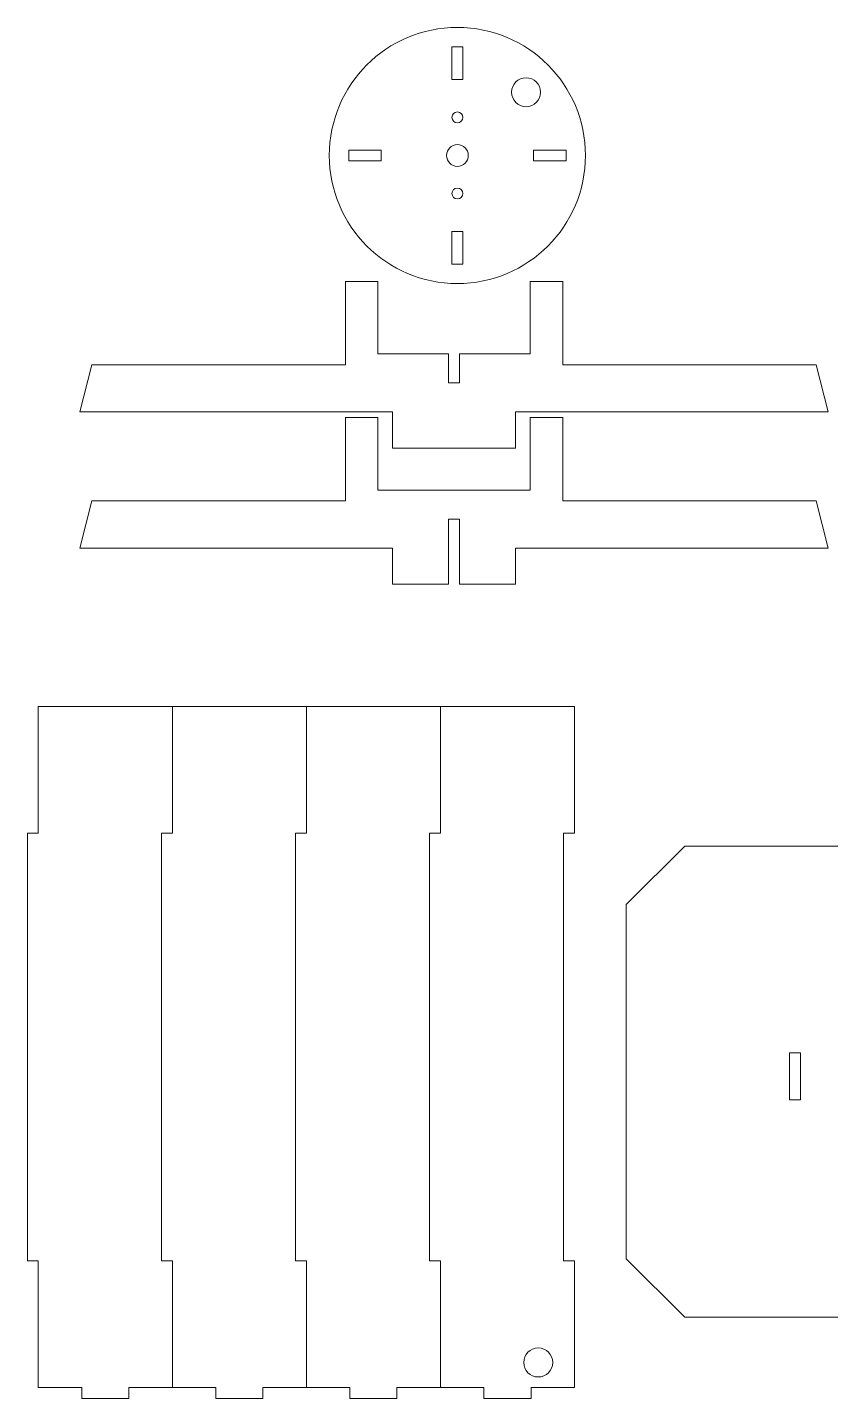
# Model space of a CAD drawing. Header units: millimetres. Extents: x -3306 to 3306, y -396 to 396.
# Drawn here: x 2351.5 to 2573.1, y -122.3 to 256.2 of the extents above; entities that cross this region are included whole.
import ezdxf

# ---------------------------------------------------------------- set-up
doc = ezdxf.new("R2010")
doc.units = ezdxf.units.MM
doc.header["$MEASUREMENT"] = 0
doc.layers.add('Camada 1', color=7, linetype='Continuous')

msp = doc.modelspace()

# ---------------------------------------------------------------- linework, layer by layer
at = {"layer": 'Camada 1', "color": 250, "lineweight": 20}
for points, knots in [([(2470.1372, 256.2297), (2489.6595, 256.2297), (2505.4855, 240.4037), (2505.4855, 220.8814), (2505.4855, 220.8814), (2505.4855, 201.3591), (2489.6595, 185.5331), (2470.1372, 185.5331), (2470.1372, 185.5331), (2450.6149, 185.5331), (2434.7889, 201.3591), (2434.7889, 220.8814), (2434.7889, 220.8814), (2434.7889, 240.4037), (2450.6149, 256.2297), (2470.1372, 256.2297)], [0, 0, 0, 0, 0.2, 0.2, 0.2, 0.2, 0.4, 0.4, 0.4, 0.4, 0.6, 0.6, 0.6, 0.6, 1, 1, 1, 1]), ([(2471.6372, 250.8814), (2471.6372, 250.8814), (2471.6372, 241.8814), (2471.6372, 241.8814), (2471.6372, 241.8814), (2471.6372, 241.8814), (2468.6372, 241.8814), (2468.6372, 241.8814), (2468.6372, 241.8814), (2468.6372, 241.8814), (2468.6372, 250.8814), (2468.6372, 250.8814), (2468.6372, 250.8814), (2468.6372, 250.8814), (2471.6372, 250.8814), (2471.6372, 250.8814)], [0, 0, 0, 0, 0.2, 0.2, 0.2, 0.2, 0.4, 0.4, 0.4, 0.4, 0.6, 0.6, 0.6, 0.6, 1, 1, 1, 1]), ([(2489.0843, 242.3443), (2491.2935, 242.3443), (2493.0843, 240.5535), (2493.0843, 238.3443), (2493.0843, 238.3443), (2493.0843, 236.1351), (2491.2935, 234.3443), (2489.0843, 234.3443), (2489.0843, 234.3443), (2486.8751, 234.3443), (2485.0843, 236.1351), (2485.0843, 238.3443), (2485.0843, 238.3443), (2485.0843, 240.5535), (2486.8751, 242.3443), (2489.0843, 242.3443)], [0, 0, 0, 0, 0.2, 0.2, 0.2, 0.2, 0.4, 0.4, 0.4, 0.4, 0.6, 0.6, 0.6, 0.6, 1, 1, 1, 1]), ([(2470.1372, 232.8814), (2470.9657, 232.8814), (2471.6372, 232.2099), (2471.6372, 231.3814), (2471.6372, 231.3814), (2471.6372, 230.5529), (2470.9657, 229.8814), (2470.1372, 229.8814), (2470.1372, 229.8814), (2469.3087, 229.8814), (2468.6372, 230.5529), (2468.6372, 231.3814), (2468.6372, 231.3814), (2468.6372, 232.2099), (2469.3087, 232.8814), (2470.1372, 232.8814)], [0, 0, 0, 0, 0.2, 0.2, 0.2, 0.2, 0.4, 0.4, 0.4, 0.4, 0.6, 0.6, 0.6, 0.6, 1, 1, 1, 1]), ([(2470.1372, 223.8814), (2471.7941, 223.8814), (2473.1372, 222.5383), (2473.1372, 220.8814), (2473.1372, 220.8814), (2473.1372, 219.2245), (2471.7941, 217.8814), (2470.1372, 217.8814), (2470.1372, 217.8814), (2468.4803, 217.8814), (2467.1372, 219.2245), (2467.1372, 220.8814), (2467.1372, 220.8814), (2467.1372, 222.5383), (2468.4803, 223.8814), (2470.1372, 223.8814)], [0, 0, 0, 0, 0.2, 0.2, 0.2, 0.2, 0.4, 0.4, 0.4, 0.4, 0.6, 0.6, 0.6, 0.6, 1, 1, 1, 1]), ([(2440.1372, 222.3814), (2440.1372, 222.3814), (2449.1372, 222.3814), (2449.1372, 222.3814), (2449.1372, 222.3814), (2449.1372, 222.3814), (2449.1372, 219.3814), (2449.1372, 219.3814), (2449.1372, 219.3814), (2449.1372, 219.3814), (2440.1372, 219.3814), (2440.1372, 219.3814), (2440.1372, 219.3814), (2440.1372, 219.3814), (2440.1372, 222.3814), (2440.1372, 222.3814)], [0, 0, 0, 0, 0.2, 0.2, 0.2, 0.2, 0.4, 0.4, 0.4, 0.4, 0.6, 0.6, 0.6, 0.6, 1, 1, 1, 1]), ([(2491.1372, 222.3814), (2491.1372, 222.3814), (2500.1372, 222.3814), (2500.1372, 222.3814), (2500.1372, 222.3814), (2500.1372, 222.3814), (2500.1372, 219.3814), (2500.1372, 219.3814), (2500.1372, 219.3814), (2500.1372, 219.3814), (2491.1372, 219.3814), (2491.1372, 219.3814), (2491.1372, 219.3814), (2491.1372, 219.3814), (2491.1372, 222.3814), (2491.1372, 222.3814)], [0, 0, 0, 0, 0.2, 0.2, 0.2, 0.2, 0.4, 0.4, 0.4, 0.4, 0.6, 0.6, 0.6, 0.6, 1, 1, 1, 1]), ([(2470.1372, 211.8814), (2470.9657, 211.8814), (2471.6372, 211.2099), (2471.6372, 210.3814), (2471.6372, 210.3814), (2471.6372, 209.5529), (2470.9657, 208.8814), (2470.1372, 208.8814), (2470.1372, 208.8814), (2469.3087, 208.8814), (2468.6372, 209.5529), (2468.6372, 210.3814), (2468.6372, 210.3814), (2468.6372, 211.2099), (2469.3087, 211.8814), (2470.1372, 211.8814)], [0, 0, 0, 0, 0.2, 0.2, 0.2, 0.2, 0.4, 0.4, 0.4, 0.4, 0.6, 0.6, 0.6, 0.6, 1, 1, 1, 1]), ([(2471.6372, 199.8814), (2471.6372, 199.8814), (2471.6372, 190.8814), (2471.6372, 190.8814), (2471.6372, 190.8814), (2471.6372, 190.8814), (2468.6372, 190.8814), (2468.6372, 190.8814), (2468.6372, 190.8814), (2468.6372, 190.8814), (2468.6372, 199.8814), (2468.6372, 199.8814), (2468.6372, 199.8814), (2468.6372, 199.8814), (2471.6372, 199.8814), (2471.6372, 199.8814)], [0, 0, 0, 0, 0.2, 0.2, 0.2, 0.2, 0.4, 0.4, 0.4, 0.4, 0.6, 0.6, 0.6, 0.6, 1, 1, 1, 1]), ([(2450.2579, 150.075), (2450.2579, 150.075), (2452.2113, 150.075), (2452.2113, 150.075), (2452.2113, 150.075), (2452.2113, 150.075), (2452.2113, 140.075), (2452.2113, 140.075), (2452.2113, 140.075), (2452.2113, 140.075), (2486.2113, 140.075), (2486.2113, 140.075), (2486.2113, 140.075), (2486.2113, 140.075), (2486.2113, 150.075), (2486.2113, 150.075), (2486.2113, 150.075), (2486.2113, 150.075), (2488.1647, 150.075), (2488.1647, 150.075), (2488.1647, 150.075), (2488.1647, 150.075), (2489.2113, 150.075), (2489.2113, 150.075), (2489.2113, 150.075), (2489.2113, 150.075), (2572.5205, 150.075), (2572.5205, 150.075), (2572.5205, 150.075), (2572.5205, 150.075), (2569.1658, 163.075), (2569.1658, 163.075), (2569.1658, 163.075), (2569.1658, 163.075), (2499.2113, 163.075), (2499.2113, 163.075), (2499.2113, 163.075), (2499.2113, 163.075), (2499.2113, 186.075), (2499.2113, 186.075), (2499.2113, 186.075), (2499.2113, 186.075), (2490.2113, 186.075), (2490.2113, 186.075), (2490.2113, 186.075), (2490.2113, 186.075), (2490.2113, 166.075), (2490.2113, 166.075), (2490.2113, 166.075), (2490.2113, 166.075), (2470.7113, 166.075), (2470.7113, 166.075), (2470.7113, 166.075), (2470.7113, 166.075), (2470.7113, 158.075), (2470.7113, 158.075), (2470.7113, 158.075), (2470.7113, 158.075), (2467.7113, 158.075), (2467.7113, 158.075), (2467.7113, 158.075), (2467.7113, 158.075), (2467.7113, 166.075), (2467.7113, 166.075), (2467.7113, 166.075), (2467.7113, 166.075), (2448.2113, 166.075), (2448.2113, 166.075), (2448.2113, 166.075), (2448.2113, 166.075), (2448.2113, 186.075), (2448.2113, 186.075), (2448.2113, 186.075), (2448.2113, 186.075), (2439.2113, 186.075), (2439.2113, 186.075), (2439.2113, 186.075), (2439.2113, 186.075), (2439.2113, 163.075), (2439.2113, 163.075), (2439.2113, 163.075), (2439.2113, 163.075), (2369.2568, 163.075), (2369.2568, 163.075), (2369.2568, 163.075), (2369.2568, 163.075), (2365.9021, 150.075), (2365.9021, 150.075), (2365.9021, 150.075), (2365.9021, 150.075), (2449.2113, 150.075), (2449.2113, 150.075), (2449.2113, 150.075), (2449.2113, 150.075), (2450.2579, 150.075), (2450.2579, 150.075)], [0, 0, 0, 0, 0.04, 0.04, 0.04, 0.04, 0.08, 0.08, 0.08, 0.08, 0.12, 0.12, 0.12, 0.12, 0.16, 0.16, 0.16, 0.16, 0.2, 0.2, 0.2, 0.2, 0.24, 0.24, 0.24, 0.24, 0.28, 0.28, 0.28, 0.28, 0.32, 0.32, 0.32, 0.32, 0.36, 0.36, 0.36, 0.36, 0.4, 0.4, 0.4, 0.4, 0.44, 0.44, 0.44, 0.44, 0.48, 0.48, 0.48, 0.48, 0.52, 0.52, 0.52, 0.52, 0.56, 0.56, 0.56, 0.56, 0.6, 0.6, 0.6, 0.6, 0.64, 0.64, 0.64, 0.64, 0.68, 0.68, 0.68, 0.68, 0.72, 0.72, 0.72, 0.72, 0.76, 0.76, 0.76, 0.76, 0.8, 0.8, 0.8, 0.8, 0.84, 0.84, 0.84, 0.84, 0.88, 0.88, 0.88, 0.88, 0.92, 0.92, 0.92, 0.92, 1, 1, 1, 1]), ([(2450.2579, 112.5086), (2450.2579, 112.5086), (2452.2113, 112.5086), (2452.2113, 112.5086), (2452.2113, 112.5086), (2452.2113, 112.5086), (2452.2113, 102.5086), (2452.2113, 102.5086), (2452.2113, 102.5086), (2452.2113, 102.5086), (2467.7113, 102.5086), (2467.7113, 102.5086), (2467.7113, 102.5086), (2467.7113, 102.5086), (2467.7113, 112.5086), (2467.7113, 112.5086), (2467.7113, 112.5086), (2467.7113, 112.5086), (2467.7113, 120.5086), (2467.7113, 120.5086), (2467.7113, 120.5086), (2467.7113, 120.5086), (2470.7113, 120.5086), (2470.7113, 120.5086), (2470.7113, 120.5086), (2470.7113, 120.5086), (2470.7113, 112.5086), (2470.7113, 112.5086), (2470.7113, 112.5086), (2470.7113, 112.5086), (2470.7113, 102.5086), (2470.7113, 102.5086), (2470.7113, 102.5086), (2470.7113, 102.5086), (2486.2113, 102.5086), (2486.2113, 102.5086), (2486.2113, 102.5086), (2486.2113, 102.5086), (2486.2113, 112.5086), (2486.2113, 112.5086), (2486.2113, 112.5086), (2486.2113, 112.5086), (2488.1647, 112.5086), (2488.1647, 112.5086), (2488.1647, 112.5086), (2488.1647, 112.5086), (2489.2113, 112.5086), (2489.2113, 112.5086), (2489.2113, 112.5086), (2489.2113, 112.5086), (2572.5205, 112.5086), (2572.5205, 112.5086), (2572.5205, 112.5086), (2572.5205, 112.5086), (2569.1658, 125.5086), (2569.1658, 125.5086), (2569.1658, 125.5086), (2569.1658, 125.5086), (2499.2113, 125.5086), (2499.2113, 125.5086), (2499.2113, 125.5086), (2499.2113, 125.5086), (2499.2113, 148.5086), (2499.2113, 148.5086), (2499.2113, 148.5086), (2499.2113, 148.5086), (2490.2113, 148.5086), (2490.2113, 148.5086), (2490.2113, 148.5086), (2490.2113, 148.5086), (2490.2113, 128.5086), (2490.2113, 128.5086), (2490.2113, 128.5086), (2490.2113, 128.5086), (2448.2113, 128.5086), (2448.2113, 128.5086), (2448.2113, 128.5086), (2448.2113, 128.5086), (2448.2113, 148.5086), (2448.2113, 148.5086), (2448.2113, 148.5086), (2448.2113, 148.5086), (2439.2113, 148.5086), (2439.2113, 148.5086), (2439.2113, 148.5086), (2439.2113, 148.5086), (2439.2113, 125.5086), (2439.2113, 125.5086), (2439.2113, 125.5086), (2439.2113, 125.5086), (2369.2568, 125.5086), (2369.2568, 125.5086), (2369.2568, 125.5086), (2369.2568, 125.5086), (2365.9021, 112.5086), (2365.9021, 112.5086), (2365.9021, 112.5086), (2365.9021, 112.5086), (2449.2113, 112.5086), (2449.2113, 112.5086), (2449.2113, 112.5086), (2449.2113, 112.5086), (2450.2579, 112.5086), (2450.2579, 112.5086)], [0, 0, 0, 0, 0.03703704, 0.03703704, 0.03703704, 0.03703704, 0.07407407, 0.07407407, 0.07407407, 0.07407407, 0.11111111, 0.11111111, 0.11111111, 0.11111111, 0.14814815, 0.14814815, 0.14814815, 0.14814815, 0.18518519, 0.18518519, 0.18518519, 0.18518519, 0.22222222, 0.22222222, 0.22222222, 0.22222222, 0.25925926, 0.25925926, 0.25925926, 0.25925926, 0.2962963, 0.2962963, 0.2962963, 0.2962963, 0.33333333, 0.33333333, 0.33333333, 0.33333333, 0.37037037, 0.37037037, 0.37037037, 0.37037037, 0.40740741, 0.40740741, 0.40740741, 0.40740741, 0.44444444, 0.44444444, 0.44444444, 0.44444444, 0.48148148, 0.48148148, 0.48148148, 0.48148148, 0.51851852, 0.51851852, 0.51851852, 0.51851852, 0.55555556, 0.55555556, 0.55555556, 0.55555556, 0.59259259, 0.59259259, 0.59259259, 0.59259259, 0.62962963, 0.62962963, 0.62962963, 0.62962963, 0.66666667, 0.66666667, 0.66666667, 0.66666667, 0.7037037, 0.7037037, 0.7037037, 0.7037037, 0.74074074, 0.74074074, 0.74074074, 0.74074074, 0.77777778, 0.77777778, 0.77777778, 0.77777778, 0.81481481, 0.81481481, 0.81481481, 0.81481481, 0.85185185, 0.85185185, 0.85185185, 0.85185185, 0.88888889, 0.88888889, 0.88888889, 0.88888889, 0.92592593, 0.92592593, 0.92592593, 0.92592593, 1, 1, 1, 1]), ([(2351.4652, -84.2241), (2351.4652, -84.2241), (2354.4652, -84.2241), (2354.4652, -84.2241), (2354.4652, -84.2241), (2354.4652, -84.2241), (2354.4652, -119.2241), (2354.4652, -119.2241), (2354.4652, -119.2241), (2354.4652, -119.2241), (2366.4652, -119.2241), (2366.4652, -119.2241), (2366.4652, -119.2241), (2366.4652, -119.2241), (2366.4652, -122.2916), (2366.4652, -122.2916), (2366.4652, -122.2916), (2366.4652, -122.2916), (2379.4652, -122.2916), (2379.4652, -122.2916), (2379.4652, -122.2916), (2379.4652, -122.2916), (2379.4652, -119.2241), (2379.4652, -119.2241), (2379.4652, -119.2241), (2379.4652, -119.2241), (2391.4652, -119.2241), (2391.4652, -119.2241), (2391.4652, -119.2241), (2391.4652, -119.2241), (2391.4652, -119.1241), (2391.4652, -119.1241), (2391.4652, -119.1241), (2391.4652, -119.1241), (2391.4652, -84.2241), (2391.4652, -84.2241), (2391.4652, -84.2241), (2391.4652, -84.2241), (2388.4652, -84.2241), (2388.4652, -84.2241), (2388.4652, -84.2241), (2388.4652, -84.2241), (2388.4652, 33.7759), (2388.4652, 33.7759), (2388.4652, 33.7759), (2388.4652, 33.7759), (2391.4652, 33.7759), (2391.4652, 33.7759), (2391.4652, 33.7759), (2391.4652, 33.7759), (2391.4652, 68.7759), (2391.4652, 68.7759), (2391.4652, 68.7759), (2391.4652, 68.7759), (2354.4652, 68.7759), (2354.4652, 68.7759), (2354.4652, 68.7759), (2354.4652, 68.7759), (2354.4652, 33.7759), (2354.4652, 33.7759), (2354.4652, 33.7759), (2354.4652, 33.7759), (2351.4652, 33.7759), (2351.4652, 33.7759), (2351.4652, 33.7759), (2351.4652, 33.7759), (2351.4652, -84.2241), (2351.4652, -84.2241)], [0, 0, 0, 0, 0.05555556, 0.05555556, 0.05555556, 0.05555556, 0.11111111, 0.11111111, 0.11111111, 0.11111111, 0.16666667, 0.16666667, 0.16666667, 0.16666667, 0.22222222, 0.22222222, 0.22222222, 0.22222222, 0.27777778, 0.27777778, 0.27777778, 0.27777778, 0.33333333, 0.33333333, 0.33333333, 0.33333333, 0.38888889, 0.38888889, 0.38888889, 0.38888889, 0.44444444, 0.44444444, 0.44444444, 0.44444444, 0.5, 0.5, 0.5, 0.5, 0.55555556, 0.55555556, 0.55555556, 0.55555556, 0.61111111, 0.61111111, 0.61111111, 0.61111111, 0.66666667, 0.66666667, 0.66666667, 0.66666667, 0.72222222, 0.72222222, 0.72222222, 0.72222222, 0.77777778, 0.77777778, 0.77777778, 0.77777778, 0.83333333, 0.83333333, 0.83333333, 0.83333333, 0.88888889, 0.88888889, 0.88888889, 0.88888889, 1, 1, 1, 1]), ([(2425.4652, -84.2241), (2425.4652, -84.2241), (2428.4652, -84.2241), (2428.4652, -84.2241), (2428.4652, -84.2241), (2428.4652, -84.2241), (2428.4652, -119.2241), (2428.4652, -119.2241), (2428.4652, -119.2241), (2428.4652, -119.2241), (2440.4652, -119.2241), (2440.4652, -119.2241), (2440.4652, -119.2241), (2440.4652, -119.2241), (2440.4652, -122.2916), (2440.4652, -122.2916), (2440.4652, -122.2916), (2440.4652, -122.2916), (2453.4652, -122.2916), (2453.4652, -122.2916), (2453.4652, -122.2916), (2453.4652, -122.2916), (2453.4652, -119.2241), (2453.4652, -119.2241), (2453.4652, -119.2241), (2453.4652, -119.2241), (2465.4652, -119.2241), (2465.4652, -119.2241), (2465.4652, -119.2241), (2465.4652, -119.2241), (2465.4652, -84.2241), (2465.4652, -84.2241), (2465.4652, -84.2241), (2465.4652, -84.2241), (2462.4652, -84.2241), (2462.4652, -84.2241), (2462.4652, -84.2241), (2462.4652, -84.2241), (2462.4652, 33.7759), (2462.4652, 33.7759), (2462.4652, 33.7759), (2462.4652, 33.7759), (2465.4652, 33.7759), (2465.4652, 33.7759), (2465.4652, 33.7759), (2465.4652, 33.7759), (2465.4652, 68.7759), (2465.4652, 68.7759), (2465.4652, 68.7759), (2465.4652, 68.7759), (2428.4652, 68.7759), (2428.4652, 68.7759), (2428.4652, 68.7759), (2428.4652, 68.7759), (2428.4652, 33.7759), (2428.4652, 33.7759), (2428.4652, 33.7759), (2428.4652, 33.7759), (2425.4652, 33.7759), (2425.4652, 33.7759), (2425.4652, 33.7759), (2425.4652, 33.7759), (2425.4652, -84.2241), (2425.4652, -84.2241)], [0, 0, 0, 0, 0.05882353, 0.05882353, 0.05882353, 0.05882353, 0.11764706, 0.11764706, 0.11764706, 0.11764706, 0.17647059, 0.17647059, 0.17647059, 0.17647059, 0.23529412, 0.23529412, 0.23529412, 0.23529412, 0.29411765, 0.29411765, 0.29411765, 0.29411765, 0.35294118, 0.35294118, 0.35294118, 0.35294118, 0.41176471, 0.41176471, 0.41176471, 0.41176471, 0.47058824, 0.47058824, 0.47058824, 0.47058824, 0.52941176, 0.52941176, 0.52941176, 0.52941176, 0.58823529, 0.58823529, 0.58823529, 0.58823529, 0.64705882, 0.64705882, 0.64705882, 0.64705882, 0.70588235, 0.70588235, 0.70588235, 0.70588235, 0.76470588, 0.76470588, 0.76470588, 0.76470588, 0.82352941, 0.82352941, 0.82352941, 0.82352941, 0.88235294, 0.88235294, 0.88235294, 0.88235294, 1, 1, 1, 1]), ([(2465.4652, -119.2241), (2465.4652, -119.2241), (2477.4652, -119.2241), (2477.4652, -119.2241), (2477.4652, -119.2241), (2477.4652, -119.2241), (2477.4652, -122.2916), (2477.4652, -122.2916), (2477.4652, -122.2916), (2477.4652, -122.2916), (2490.4652, -122.2916), (2490.4652, -122.2916), (2490.4652, -122.2916), (2490.4652, -122.2916), (2490.4652, -119.2241), (2490.4652, -119.2241), (2490.4652, -119.2241), (2490.4652, -119.2241), (2502.4652, -119.2241), (2502.4652, -119.2241), (2502.4652, -119.2241), (2502.4652, -119.2241), (2502.4652, -84.2241), (2502.4652, -84.2241), (2502.4652, -84.2241), (2502.4652, -84.2241), (2499.4652, -84.2241), (2499.4652, -84.2241), (2499.4652, -84.2241), (2499.4652, -84.2241), (2499.4652, 33.7759), (2499.4652, 33.7759), (2499.4652, 33.7759), (2499.4652, 33.7759), (2502.4652, 33.7759), (2502.4652, 33.7759), (2502.4652, 33.7759), (2502.4652, 33.7759), (2502.4652, 68.7759), (2502.4652, 68.7759), (2502.4652, 68.7759), (2502.4652, 68.7759), (2465.4652, 68.7759), (2465.4652, 68.7759)], [0, 0, 0, 0, 0.08333333, 0.08333333, 0.08333333, 0.08333333, 0.16666667, 0.16666667, 0.16666667, 0.16666667, 0.25, 0.25, 0.25, 0.25, 0.33333333, 0.33333333, 0.33333333, 0.33333333, 0.41666667, 0.41666667, 0.41666667, 0.41666667, 0.5, 0.5, 0.5, 0.5, 0.58333333, 0.58333333, 0.58333333, 0.58333333, 0.66666667, 0.66666667, 0.66666667, 0.66666667, 0.75, 0.75, 0.75, 0.75, 0.83333333, 0.83333333, 0.83333333, 0.83333333, 1, 1, 1, 1]), ([(2532.871, 30.1993), (2532.871, 30.1993), (2582.1851, 30.1993), (2582.1851, 30.1993), (2582.1851, 30.1993), (2582.1851, 30.1993), (2630.6528, 30.1993), (2630.6528, 30.1993), (2630.6528, 30.1993), (2630.6528, 30.1993), (2630.6528, 30.1993), (2630.6528, 30.1993), (2630.6528, 30.1993), (2630.6528, 30.1993), (2646.7619, 14.0902), (2646.7619, 14.0902), (2646.7619, 14.0902), (2646.7619, 14.0902), (2646.7619, -83.6915), (2646.7619, -83.6915), (2646.7619, -83.6915), (2646.7619, -83.6915), (2630.6528, -99.8006), (2630.6528, -99.8006), (2630.6528, -99.8006), (2630.6528, -99.8006), (2630.6528, -99.8006), (2630.6528, -99.8006), (2630.6528, -99.8006), (2630.6528, -99.8006), (2578.3751, -99.8006), (2578.3751, -99.8006), (2578.3751, -99.8006), (2578.3751, -99.8006), (2532.871, -99.8006), (2532.871, -99.8006), (2532.871, -99.8006), (2532.871, -99.8006), (2532.871, -99.8006), (2532.871, -99.8006), (2532.871, -99.8006), (2532.871, -99.8006), (2516.7619, -83.6915), (2516.7619, -83.6915), (2516.7619, -83.6915), (2516.7619, -83.6915), (2516.7619, 14.0902), (2516.7619, 14.0902), (2516.7619, 14.0902), (2516.7619, 14.0902), (2532.871, 30.1993), (2532.871, 30.1993), (2532.871, 30.1993), (2532.871, 30.1993), (2532.871, 30.1993), (2532.871, 30.1993)], [0, 0, 0, 0, 0.06666667, 0.06666667, 0.06666667, 0.06666667, 0.13333333, 0.13333333, 0.13333333, 0.13333333, 0.2, 0.2, 0.2, 0.2, 0.26666667, 0.26666667, 0.26666667, 0.26666667, 0.33333333, 0.33333333, 0.33333333, 0.33333333, 0.4, 0.4, 0.4, 0.4, 0.46666667, 0.46666667, 0.46666667, 0.46666667, 0.53333333, 0.53333333, 0.53333333, 0.53333333, 0.6, 0.6, 0.6, 0.6, 0.66666667, 0.66666667, 0.66666667, 0.66666667, 0.73333333, 0.73333333, 0.73333333, 0.73333333, 0.8, 0.8, 0.8, 0.8, 0.86666667, 0.86666667, 0.86666667, 0.86666667, 1, 1, 1, 1]), ([(2561.7619, -26.8006), (2561.7619, -26.8006), (2561.7619, -39.8006), (2561.7619, -39.8006), (2561.7619, -39.8006), (2561.7619, -39.8006), (2564.8294, -39.8006), (2564.8294, -39.8006), (2564.8294, -39.8006), (2564.8294, -39.8006), (2564.8294, -26.8006), (2564.8294, -26.8006), (2564.8294, -26.8006), (2564.8294, -26.8006), (2561.7619, -26.8006), (2561.7619, -26.8006)], [0, 0, 0, 0, 0.2, 0.2, 0.2, 0.2, 0.4, 0.4, 0.4, 0.4, 0.6, 0.6, 0.6, 0.6, 1, 1, 1, 1]), ([(2492.4521, -108.3252), (2494.6612, -108.3252), (2496.4521, -110.1161), (2496.4521, -112.3252), (2496.4521, -112.3252), (2496.4521, -114.5343), (2494.6612, -116.3252), (2492.4521, -116.3252), (2492.4521, -116.3252), (2490.243, -116.3252), (2488.4521, -114.5343), (2488.4521, -112.3252), (2488.4521, -112.3252), (2488.4521, -110.1161), (2490.243, -108.3252), (2492.4521, -108.3252)], [0, 0, 0, 0, 0.2, 0.2, 0.2, 0.2, 0.4, 0.4, 0.4, 0.4, 0.6, 0.6, 0.6, 0.6, 1, 1, 1, 1]), ([(2391.4652, -119.2241), (2391.4652, -119.2241), (2403.4652, -119.2241), (2403.4652, -119.2241), (2403.4652, -119.2241), (2403.4652, -119.2241), (2403.4652, -122.2916), (2403.4652, -122.2916), (2403.4652, -122.2916), (2403.4652, -122.2916), (2416.4652, -122.2916), (2416.4652, -122.2916), (2416.4652, -122.2916), (2416.4652, -122.2916), (2416.4652, -119.2241), (2416.4652, -119.2241), (2416.4652, -119.2241), (2416.4652, -119.2241), (2428.4652, -119.2241), (2428.4652, -119.2241)], [0, 0, 0, 0, 0.16666667, 0.16666667, 0.16666667, 0.16666667, 0.33333333, 0.33333333, 0.33333333, 0.33333333, 0.5, 0.5, 0.5, 0.5, 0.66666667, 0.66666667, 0.66666667, 0.66666667, 1, 1, 1, 1])]:
    msp.add_open_spline(points, degree=3, knots=knots, dxfattribs=at)
msp.add_open_spline([(2428.4652, 68.7759), (2428.4652, 68.7759), (2391.4652, 68.7759), (2391.4652, 68.7759)], degree=3, dxfattribs=at)

doc.saveas('drawing.dxf')
